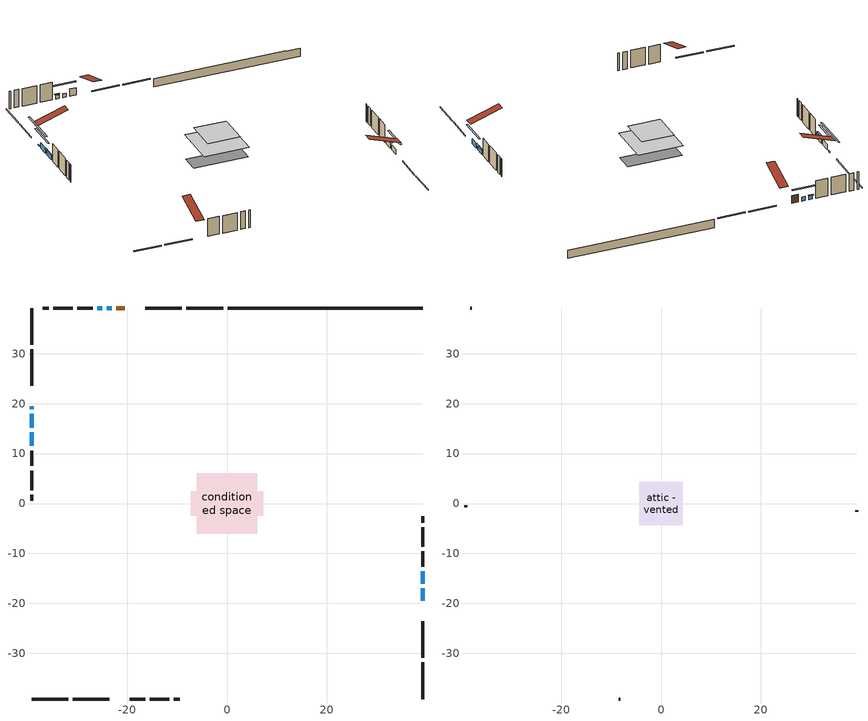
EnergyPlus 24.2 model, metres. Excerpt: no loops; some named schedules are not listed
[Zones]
conditioned space
 floor outside (Floor1 construction): -1.28,-1.28 -1.28,1.28 1.28,1.28 1.28,-1.28 z0.4
 floor adiabatic (AdiabaticFloorConstruction): -6.01,-6.01 -6.01,6.01 6.01,6.01 6.01,-6.01 z2.84
 floor foundation (Slab1 construction): -7.31,-2.45 -7.31,2.45 7.31,2.45 7.31,-2.45 z-1.89
 wall outside (RimJoist1 construction): -0.78,39.16 -8.16,39.16 / -39.16,-39.16 -31.79,-39.16 / -39.16,39.16 -39.16,31.79 / 39.16,-39.16 39.16,-31.79 z0.4:0.7
 wall outside (RimJoist2 construction): -9.08,39.16 -16.4,39.16 / -30.86,-39.16 -23.55,-39.16 / -39.16,30.86 -39.16,23.55 / 39.16,-30.86 39.16,-23.55 z0.4:0.7
 wall outside (AdiabaticWallConstruction 1): -20.47,39.16 -22.2,39.16 z0.4:2.43
 wall outside (AdiabaticWallConstruction): 39.16,-19.47 39.16,-16.96 z0.4:1.79; -39.16,19.48 -39.16,18.87 z0.4:0.73; -23.12,39.16 -24.1,39.16 z0.4:1.47; -39.16,17.94 -39.16,15.17 z0.4:1.93; 39.16,-16.03 39.16,-13.58 z0.4:1.75; -25.02,39.16 -25.97,39.16 z0.4:1.44; -39.16,14.24 -39.16,11.54 z0.4:1.88
 wall outside (Wall1 construction): -26.9,39.16 -30,39.16 / -19.47,-39.16 -16.37,-39.16 / -39.16,10.61 -39.16,7.51 / 39.16,-12.65 39.16,-9.55 z0.4:5.28
 wall outside (Wall2 construction): -30.93,39.16 -34.82,39.16 / -15.44,-39.16 -11.56,-39.16 / -39.16,6.58 -39.16,2.7 / 39.16,-8.62 39.16,-4.74 z0.4:5.28
 wall outside (Wall3 construction): -35.74,39.16 -36.95,39.16 / -10.63,-39.16 -9.42,-39.16 / -39.16,1.77 -39.16,0.56 / 39.16,-3.81 39.16,-2.6 z0.4:5.28
 wall foundation (FoundationWall1 construction): 0.15,39.16,-1.89 0.15,39.16,0.4 35.26,39.16,0.4 35.26,39.16,0.35 39.16,39.16,0.35 39.16,39.16,-1.89
 window (WindowConstruction): 39.16,-19.47 39.16,-16.96 z0.4:1.79
 window (WindowConstruction 6): -39.16,19.47 -39.16,18.87 z0.4:0.73
 window (WindowConstruction 1): -23.12,39.16 -24.1,39.16 z0.4:1.47
 window (WindowConstruction 2): -39.16,17.94 -39.16,15.17 z0.4:1.93
 window (WindowConstruction 3): 39.16,-16.03 39.16,-13.58 z0.4:1.75
 window (WindowConstruction 4): -25.03,39.16 -25.97,39.16 z0.4:1.44
 window (WindowConstruction 5): -39.16,14.24 -39.16,11.54 z0.4:1.88
 door (Door): -20.47,39.16 -22.2,39.16 z0.4:2.43
 ceiling adiabatic (AdiabaticFloorConstruction): 6.01,-6.01 6.01,6.01 -6.01,6.01 -6.01,-6.01 z2.84
attic - vented
 floor to conditioned space (Floor2 construction Reversed): -4.31,-4.31 -4.31,4.31 4.31,4.31 4.31,-4.31 z5.28
 wall outside (Wall4 construction): -37.88,39.16 -38.23,39.16 / -8.49,-39.16 -8.14,-39.16 / -39.16,-0.37 -39.16,-0.72 / 39.16,-1.67 39.16,-1.32 z0.4:5.28
 roof outside (Roof1 construction): -19.54,39.16,5.28 -19.54,30.76,8.08 -17.33,30.76,8.08 -17.33,39.16,5.28; -20.4,-39.16,5.28 -20.4,-30.76,8.08 -22.62,-30.76,8.08 -22.62,-39.16,5.28; -39.16,20.4,5.28 -30.76,20.4,8.08 -30.76,22.62,8.08 -39.16,22.62,5.28; 39.16,-20.4,5.28 30.76,-20.4,8.08 30.76,-22.62,8.08 39.16,-22.62,5.28
shading: 39.16,-14.32 39.16,-22.11 39.57,-22.11 39.57,-14.32 z4.43; -39.16,13.79 -39.16,24.55 -39.57,24.55 -39.57,13.79 z5.81; -26.74,39.16 -20.48,39.16 -20.48,39.57 -26.74,39.57 z4.11; -39.16,12.53 -39.16,20.58 -39.57,20.58 -39.57,12.53 z4.57; 39.16,-13.38 39.16,-16.23 39.57,-16.23 39.57,-13.38 z1.95; -26.17,39.16 -24.82,39.16 -24.82,39.57 -26.17,39.57 z1.64; -39.16,11.34 -39.16,14.44 -39.57,14.44 -39.57,11.34 z2.09
[Building]
Building 1: Terrain=Suburbs
[Site:Location]
Toronto Intl AP_ON: Latitude {deg}=43.68; Longitude {deg}=-79.63; Time Zone {hr}=-5; Elevation {m}=173; Keep Site Location Information=Yes
[Site:GroundTemperature:Shallow]
4.59119, 2.66285, 2.50842, 3.42352, 7.09712, 10.7536, 13.9236, 15.9317, 16.1023, 14.4691, 11.3799, 7.83558
[Site:WaterMainsTemperature]
Calculation Method=Schedule; Temperature Schedule=mains temperature schedule
[Material] Roughness=Rough; Thermal Absorptance=0.9
Name | Thickness {m} | Conductivity {W/m-K} | Density {kg/m3} | Specific Heat {J/kg-K} | Solar Absorptance | Visible Absorptance
asphalt or fiberglass shingles | 0.00635 | 0.162714 | 1121.4 | 1465.45 | 0.4 | 0.4
ceiling loosefill ins | 0.169333 | 0.0480833 | 16.02 | 1046.75 | 0.7 | 0.7
ceiling stud and cavity | 0.1397 | 0.160601 | 65.682 | 1177.47 | 0.7 | 0.7
concrete 4.0 in. | 0.1016 | 1.803125 | 2242.8 | 837.4 | 0.7 | 0.7
concrete 8.0 in. | 0.2032 | 1.803125 | 2242.8 | 837.4 | 0.7 | 0.7
door material | 0.04445 | 0.053851 | 512.64 | 1214.23 | 0.7 | 0.7
exterior vertical ins | 0.0454343 | 0.029427 | 32.04 | 1214.23 | 0.7 | 0.7
floor covering | 0.0127 | 0.0433444 | 54.468 | 1339.84 | 0.6 | 0.6
floor rigid ins | 0.103632 | 0.029427 | 32.04 | 1214.23 | 0.7 | 0.7
floor rigid ins 1; wall rigid ins | 0.512978 | 0.029427 | 32.04 | 1214.23 | 0.7 | 0.7
floor stud and cavity | 0.1397 | 0.136507 | 92.3553 | 1139.71 | 0.7 | 0.7
floor stud and cavity 1 | 0.1397 | 1.75129 | 37.0049 | 1207.88 | 0.7 | 0.7
furniture material conditioned space 1 | 0.1524 | 0.115458 | 640.8 | 1214.23 | 0.6 | 0.6
gypsum board | 0.0127 | 0.160291 | 801 | 837.4 | 0.6 | 0.6
gypsum board 1 | 0.0127 | 0.160291 | 801 | 837.4 | 0.7 | 0.7
osb sheathing 0.5 in. | 0.0127 | 0.115458 | 512.64 | 1214.23 | 0.7 | 0.7
osb sheathing 0.75 in. | 0.01905 | 0.115458 | 512.64 | 1214.23 | 0.7 | 0.7
osb sheathing 2.0 in. | 0.0508 | 0.115458 | 512.64 | 1214.23 | 0.7 | 0.7
rim joist rigid ins | 0.051816 | 0.029427 | 32.04 | 1214.23 | 0.7 | 0.7
rim joist stud and cavity | 0.0508 | 0.0451784 | 125.044 | 1163.47 | 0.6 | 0.6
rim joist stud and cavity 1 | 0.0508 | 0.268173 | 125.044 | 1163.47 | 0.6 | 0.6
wall stud and cavity | 0.1397 | 0.0926851 | 139.0536 | 1170.24 | 0.7 | 0.7
wall stud and cavity 1 | 0.1397 | 0.0924691 | 139.0536 | 1170.24 | 0.7 | 0.7
wall stud and cavity 2 | 0.1397 | 0.081123 | 139.0536 | 1170.24 | 0.7 | 0.7
wall stud and cavity 3 | 0.0889 | 6.9971 | 50.32683 | 1063.81 | 0.6 | 0.6
wall stud and cavity 4 | 0.0889 | 0.380278 | 52.3479 | 1209.89 | 0.7 | 0.7
wall stud and cavity 5 | 0.0889 | 0.391764 | 83.0341 | 1211.67 | 0.7 | 0.7
wood siding | 0.0254 | 0.102417 | 544.68 | 1172.36 | 0.4 | 0.4
wood siding 1 | 0.00254 | 0.102417 | 544.68 | 1172.36 | 0.4 | 0.4
wood siding 2; wood siding 3; wood siding 4 | 0.0254 | 0.102417 | 544.68 | 1172.36 | 0.7 | 0.7
[WindowMaterial:SimpleGlazingSystem]
Name | U-Factor {W/m2-K} | Solar Heat Gain Coefficient
WindowMaterial | 2.912814 | 0.67
WindowMaterial 1 | 2.938365 | 0.65
WindowMaterial 2 | 2.904297 | 0.68
WindowMaterial 3 | 2.915653 | 0.67
WindowMaterial 4 | 2.94177 | 0.65
WindowMaterial 5 | 2.907136 | 0.68
WindowMaterial 6 | 5.75692 | 0.53
[Construction]
AdiabaticFloorConstruction: floor stud and cavity 1, floor rigid ins 1, osb sheathing 0.75 in., floor covering
AdiabaticWallConstruction: wood siding 3, wall rigid ins, wall stud and cavity 4, gypsum board
AdiabaticWallConstruction 1: wood siding 4, wall rigid ins, wall stud and cavity 4, gypsum board
Door: door material
Floor1 construction: floor stud and cavity, floor rigid ins, osb sheathing 0.75 in., floor covering
Floor2 construction Reversed: gypsum board, ceiling stud and cavity, ceiling loosefill ins
FoundationWall1 construction: concrete 8.0 in., gypsum board 1
furniture construction conditioned space 1: furniture material conditioned space 1
PartitionWallConstruction: gypsum board, wall stud and cavity 5, gypsum board
RimJoist1 construction: wood siding 2, osb sheathing 2.0 in., rim joist stud and cavity
RimJoist2 construction: wood siding 2, rim joist rigid ins, osb sheathing 2.0 in., rim joist stud and cavity 1
Roof1 construction: asphalt or fiberglass shingles
Slab1 construction: concrete 4.0 in.
Wall1 construction: wood siding, osb sheathing 0.5 in., wall stud and cavity, gypsum board
Wall2 construction: wood siding, osb sheathing 0.5 in., wall stud and cavity 1, gypsum board
Wall3 construction: wood siding, osb sheathing 0.5 in., wall stud and cavity 2, gypsum board
Wall4 construction: wood siding 1, wall stud and cavity 3
WindowConstruction: WindowMaterial
WindowConstruction 1: WindowMaterial 1
WindowConstruction 2: WindowMaterial 2
WindowConstruction 3: WindowMaterial 3
WindowConstruction 4: WindowMaterial 4
WindowConstruction 5: WindowMaterial 5
WindowConstruction 6: WindowMaterial 6
[Zone] Multiplier=1; Part of Total Floor Area=Yes
Name | Volume {m3}
attic - vented | 33.8363
conditioned space | 560.7
[Space]
Name | Zone | Volume {m3}
attic - vented 1 | attic - vented | 33.8363
conditioned space 1 | conditioned space | 560.7
[ZoneInfiltration:EffectiveLeakageArea]
infil attic - vented 1: Zone or Space=attic - vented 1; Schedule=Always On Discrete; Effective Air Leakage Area {cm2}=3079.45; Stack Coefficient=0.000533888; Wind Coefficient=1.56115e-05
[ZoneMixing]
whole house fan mix: Zone or Space=attic - vented; Schedule=Always On Continuous; Design Flow Rate Calculation Method=Flow/Zone; Design Flow Rate {m3/s}=0; Source Zone or Space=conditioned space
[SurfaceProperty:ExposedFoundationPerimeter]
Slab1: Exposed Perimeter Calculation Method=TotalExposedPerimeter; Total Exposed Perimeter {m}=39.015
[InternalMass] Zone or ZoneList=conditioned space; Space or SpaceList=conditioned space 1
Name | Construction | Surface Area {m2}
furniture mass conditioned space 1 | furniture construction conditioned space 1 | 89.068
partition wall mass | PartitionWallConstruction | 222.67
[Lights]
interior lighting: Zone or ZoneList or Space or SpaceList=conditioned space 1; Schedule=interior lighting schedule; Design Level Calculation Method=LightingLevel; Lighting Level {W}=343.2; Return Air Fraction=0; Fraction Radiant=0.6; Fraction Visible=0.2; Fraction Replaceable=1
[People]
occupants: Zone or ZoneList or Space or SpaceList=conditioned space 1; Number of People Schedule=occupants schedule; Number of People Calculation Method=People; Number of People=3; Fraction Radiant=0.314171; Sensible Heat Fraction=0.56303; Activity Level Schedule=occupants activity schedule; Carbon Dioxide Generation Rate {m3/s-W}=0; Enable ASHRAE 55 Comfort Warnings=No; Mean Radiant Temperature Calculation Type=EnclosureAveraged
[ElectricEquipment] Zone or ZoneList or Space or SpaceList=conditioned space 1; Design Level Calculation Method=EquipmentLevel
Name | Schedule | Design Level {W} | Fraction Latent | Fraction Radiant | Fraction Lost
clothes dryer | clothes dryer schedule | 140.772 | 0.015 | 0.081 | 0.85
clothes washer | clothes washer schedule | 32.1985 | 0.03 | 0.162 | 0.7
cooking range | cooking range schedule | 215.147 | 0.08 | 0.432 | 0.2
dishwasher | dishwasher schedule | 66.8632 | 0.3 | 0.18 | 0.4
fridge | fridge schedule | 72.9452 | 0 | 0.6 | 0
mech vent house fan | mech vent house fan schedule | 0 | 0 | 0 | 1
mech vent house fan cfis | mech vent house fan cfis schedule | 0 | 0 | 0 | 0
misc plug loads | misc plug loads schedule | 494.7 | 0.045 | 0.513 | 0.1
whole house fan | Always On Discrete | 0 | 0 | 0 | 1
[OtherEquipment] Zone or ZoneList or Space or SpaceList=conditioned space 1; Design Level Calculation Method=EquipmentLevel
Name | Fuel Type | Schedule | Design Level {W} | Fraction Latent | Fraction Radiant | Fraction Lost
clothes dryer 1 | Electricity | clothes dryer schedule | 0 | 0.015 | 0.081 | 0.85
cooking range 1 | Electricity | cooking range schedule | 0 | 0.08 | 0.432 | 0.2
general water use latent | None | general water use schedule | 62.594 | 1 | 0 | 0
general water use sensible | None | general water use schedule | -61.6891 | 0 | 0.6 | 0
mech vent house fan latent load | None | Always On Discrete | 0 | 1 | 0 | 0
mech vent house fan sensible load | None | Always On Discrete | 0 | 0 | 0 | 0
water heater energy adjustment1 | NaturalGas | Always On Discrete | 0.01 | 0 | 0 | 1
[ZoneInfiltration:DesignFlowRate] Zone or ZoneList or Space or SpaceList=conditioned space 1; Schedule=Always On Discrete; Design Flow Rate Calculation Method=Flow/Zone; Design Flow Rate {m3/s}=0
infil flow; natural vent flow; whole house fan flow
[AvailabilityManager:Scheduled]
central ac and furnace airloop Availability Manager: Schedule=Always On Discrete
[Foundation:Kiva]
Foundation Kiva 1: Initial Indoor Air Temperature {C}=18; Wall Height Above Grade {m}=0.399989; Wall Depth Below Slab {m}=0.2032; Custom Block Material Name 1=exterior vertical ins; Custom Block Depth 1 {m}=2.28999; Custom Block X Position 1 {m}=0.2159; Custom Block Z Position 1 {m}=0
[Foundation:Kiva:Settings]
Soil Conductivity {W/m-K}=0.849921; Soil Density {kg/m3}=1842.3; Soil Specific Heat {J/kg-K}=418.7; Ground Solar Absorptivity=0.9; Ground Thermal Absorptivity=0.9; Ground Surface Roughness {m}=0.03; Far-Field Width {m}=40; Deep-Ground Boundary Condition=ZeroFlux; Deep-Ground Depth {m}=40; Minimum Cell Dimension {m}=0.2; Maximum Cell Growth Coefficient=3; Simulation Timestep=Timestep
[Exterior:Lights]
exterior lighting: Schedule=exterior lighting schedule; Design Level {W}=75.6
[EnergyManagementSystem:GlobalVariable]
central_ac_and_furnace_airloop_Fan_RTF
infil_program_Qfan
infil_program_Qinf
natural_vent_program_Qnv
natural_vent_program_Qwhf
[EnergyManagementSystem:Sensor]
Name | Output:Variable or Output:Meter Index Key | Output:Variable or Output:Meter
airflow_gain | infil flow | Infiltration Sensible Heat Gain Energy
airflow_gain_1 | natural vent flow | Infiltration Sensible Heat Gain Energy
airflow_gain_2 | whole house fan flow | Infiltration Sensible Heat Gain Energy
airflow_loss | infil flow | Infiltration Sensible Heat Loss Energy
airflow_loss_1 | natural vent flow | Infiltration Sensible Heat Loss Energy
airflow_loss_2 | whole house fan flow | Infiltration Sensible Heat Loss Energy
clg_load_cond |  | Cooling:EnergyTransfer:Zone:CONDITIONED SPACE
clg_sp_s; clg_sp_s_1 | cooling setpoint | Schedule Value
clothes_dryer_exhaust_0_sch_s | clothes dryer exhaust 0 schedule | Schedule Value
cool_season | cooling season schedule | Schedule Value
htg_load_cond |  | Heating:EnergyTransfer:Zone:CONDITIONED SPACE
htg_sp_s; htg_sp_s_1 | heating setpoint | Schedule Value
ig_ee_conv | clothes dryer | Electric Equipment Convective Heating Energy
ig_ee_conv_2 | cooking range | Electric Equipment Convective Heating Energy
ig_ee_conv_4 | fridge | Electric Equipment Convective Heating Energy
ig_ee_conv_5 | misc plug loads | Electric Equipment Convective Heating Energy
ig_ee_conv_6 | whole house fan | Electric Equipment Convective Heating Energy
ig_ee_rad | clothes dryer | Electric Equipment Radiant Heating Energy
ig_ee_rad_2 | cooking range | Electric Equipment Radiant Heating Energy
ig_ee_rad_4 | fridge | Electric Equipment Radiant Heating Energy
ig_ee_rad_5 | misc plug loads | Electric Equipment Radiant Heating Energy
ig_ee_rad_6 | whole house fan | Electric Equipment Radiant Heating Energy
ig_lgt_conv | interior lighting | Lights Convective Heating Energy
ig_lgt_rad | interior lighting | Lights Radiant Heating Energy
ig_lgt_vis | interior lighting | Lights Visible Radiation Heating Energy
ig_oe_conv | clothes dryer 1 | Other Equipment Convective Heating Energy
ig_oe_conv_1 | cooking range 1 | Other Equipment Convective Heating Energy
ig_oe_conv_2 | general water use latent | Other Equipment Convective Heating Energy
ig_oe_conv_3 | general water use sensible | Other Equipment Convective Heating Energy
ig_oe_conv_4 | water heater energy adjustment1 | Other Equipment Convective Heating Energy
ig_oe_rad | clothes dryer 1 | Other Equipment Radiant Heating Energy
ig_oe_rad_1 | cooking range 1 | Other Equipment Radiant Heating Energy
ig_oe_rad_2 | general water use latent | Other Equipment Radiant Heating Energy
ig_oe_rad_3 | general water use sensible | Other Equipment Radiant Heating Energy
ig_oe_rad_4 | water heater energy adjustment1 | Other Equipment Radiant Heating Energy
ig_ppl_conv | occupants | People Convective Heating Energy
ig_ppl_rad | occupants | People Radiant Heating Energy
im_conv | furniture mass conditioned space 1 | Surface Inside Face Convection Heat Gain Energy
im_conv_1 | partition wall mass | Surface Inside Face Convection Heat Gain Energy
im_ig | furniture mass conditioned space 1 | Surface Inside Face Internal Gains Radiation Heat Gain Energy
im_ig_1 | partition wall mass | Surface Inside Face Internal Gains Radiation Heat Gain Energy
im_lgt | furniture mass conditioned space 1 | Surface Inside Face Lights Radiation Heat Gain Energy
im_lgt_1 | partition wall mass | Surface Inside Face Lights Radiation Heat Gain Energy
im_sol | furniture mass conditioned space 1 | Surface Inside Face Solar Radiation Heat Gain Energy
im_sol_1 | partition wall mass | Surface Inside Face Solar Radiation Heat Gain Energy
im_surf | furniture mass conditioned space 1 | Surface Inside Face Net Surface Thermal Radiation Heat Gain Energy
im_surf_1 | partition wall mass | Surface Inside Face Net Surface Thermal Radiation Heat Gain Energy
mv_conv | mech vent house fan | Electric Equipment Convective Heating Energy
mv_conv_1 | mech vent house fan cfis | Electric Equipment Convective Heating Energy
mv_conv_2 | mech vent house fan latent load | Other Equipment Convective Heating Energy
mv_conv_3 | mech vent house fan sensible load | Other Equipment Convective Heating Energy
mv_rad | mech vent house fan | Electric Equipment Radiant Heating Energy
mv_rad_1 | mech vent house fan cfis | Electric Equipment Radiant Heating Energy
mv_rad_2 | mech vent house fan latent load | Other Equipment Radiant Heating Energy
mv_rad_3 | mech vent house fan sensible load | Other Equipment Radiant Heating Energy
natural_vent_s | natural vent schedule | Schedule Value
out_pb_s |  | Site Outdoor Air Barometric Pressure
out_wt_s |  | Site Outdoor Air Humidity Ratio
site_vw_s |  | Site Wind Speed
ss_back_out | Window1 | Surface Window Shortwave from Zone Back Out Window Heat Transfer Rate
ss_back_out_1 | Window11 | Surface Window Shortwave from Zone Back Out Window Heat Transfer Rate
ss_back_out_2 | Window3 | Surface Window Shortwave from Zone Back Out Window Heat Transfer Rate
ss_back_out_3 | Window4 | Surface Window Shortwave from Zone Back Out Window Heat Transfer Rate
ss_back_out_4 | Window6 | Surface Window Shortwave from Zone Back Out Window Heat Transfer Rate
ss_back_out_5 | Window8 | Surface Window Shortwave from Zone Back Out Window Heat Transfer Rate
ss_back_out_6 | Window9 | Surface Window Shortwave from Zone Back Out Window Heat Transfer Rate
ss_conv | Door1 | Surface Inside Face Convection Heat Gain Energy
ss_conv_1 | Window1 | Surface Inside Face Convection Heat Gain Energy
ss_conv_2 | Window11 | Surface Inside Face Convection Heat Gain Energy
ss_conv_3 | Window3 | Surface Inside Face Convection Heat Gain Energy
ss_conv_4 | Window4 | Surface Inside Face Convection Heat Gain Energy
ss_conv_5 | Window6 | Surface Inside Face Convection Heat Gain Energy
ss_conv_6 | Window8 | Surface Inside Face Convection Heat Gain Energy
ss_conv_7 | Window9 | Surface Inside Face Convection Heat Gain Energy
ss_ig | Door1 | Surface Inside Face Internal Gains Radiation Heat Gain Energy
ss_ig_1 | Window1 | Surface Inside Face Internal Gains Radiation Heat Gain Energy
ss_ig_2 | Window11 | Surface Inside Face Internal Gains Radiation Heat Gain Energy
ss_ig_3 | Window3 | Surface Inside Face Internal Gains Radiation Heat Gain Energy
ss_ig_4 | Window4 | Surface Inside Face Internal Gains Radiation Heat Gain Energy
ss_ig_5 | Window6 | Surface Inside Face Internal Gains Radiation Heat Gain Energy
ss_ig_6 | Window8 | Surface Inside Face Internal Gains Radiation Heat Gain Energy
ss_ig_7 | Window9 | Surface Inside Face Internal Gains Radiation Heat Gain Energy
ss_lgt | Door1 | Surface Inside Face Lights Radiation Heat Gain Energy
ss_sol | Door1 | Surface Inside Face Solar Radiation Heat Gain Energy
ss_surf | Door1 | Surface Inside Face Net Surface Thermal Radiation Heat Gain Energy
ss_surf_1 | Window1 | Surface Inside Face Net Surface Thermal Radiation Heat Gain Energy
ss_surf_2 | Window11 | Surface Inside Face Net Surface Thermal Radiation Heat Gain Energy
ss_surf_3 | Window3 | Surface Inside Face Net Surface Thermal Radiation Heat Gain Energy
ss_surf_4 | Window4 | Surface Inside Face Net Surface Thermal Radiation Heat Gain Energy
ss_surf_5 | Window6 | Surface Inside Face Net Surface Thermal Radiation Heat Gain Energy
ss_surf_6 | Window8 | Surface Inside Face Net Surface Thermal Radiation Heat Gain Energy
ss_surf_7 | Window9 | Surface Inside Face Net Surface Thermal Radiation Heat Gain Energy
ss_trans_in | Window1 | Surface Window Transmitted Solar Radiation Rate
ss_trans_in_1 | Window11 | Surface Window Transmitted Solar Radiation Rate
ss_trans_in_2 | Window3 | Surface Window Transmitted Solar Radiation Rate
ss_trans_in_3 | Window4 | Surface Window Transmitted Solar Radiation Rate
ss_trans_in_4 | Window6 | Surface Window Transmitted Solar Radiation Rate
ss_trans_in_5 | Window8 | Surface Window Transmitted Solar Radiation Rate
ss_trans_in_6 | Window9 | Surface Window Transmitted Solar Radiation Rate
ss_trans_out | Window1 | Surface Inside Face Initial Transmitted Diffuse Transmitted Out Window Solar Radiation Rate
ss_trans_out_1 | Window11 | Surface Inside Face Initial Transmitted Diffuse Transmitted Out Window Solar Radiation Rate
ss_trans_out_2 | Window3 | Surface Inside Face Initial Transmitted Diffuse Transmitted Out Window Solar Radiation Rate
ss_trans_out_3 | Window4 | Surface Inside Face Initial Transmitted Diffuse Transmitted Out Window Solar Radiation Rate
ss_trans_out_4 | Window6 | Surface Inside Face Initial Transmitted Diffuse Transmitted Out Window Solar Radiation Rate
ss_trans_out_5 | Window8 | Surface Inside Face Initial Transmitted Diffuse Transmitted Out Window Solar Radiation Rate
ss_trans_out_6 | Window9 | Surface Inside Face Initial Transmitted Diffuse Transmitted Out Window Solar Radiation Rate
s_conv | Floor1 | Surface Inside Face Convection Heat Gain Energy
s_conv_1 | Floor2 | Surface Inside Face Convection Heat Gain Energy
s_conv_10 | RimJoist2:180 | Surface Inside Face Convection Heat Gain Energy
s_conv_11 | RimJoist2:270 | Surface Inside Face Convection Heat Gain Energy
s_conv_12 | RimJoist2:90 | Surface Inside Face Convection Heat Gain Energy
s_conv_13 | Slab1 | Surface Inside Face Convection Heat Gain Energy
s_conv_14 | Wall1:0 | Surface Inside Face Convection Heat Gain Energy
s_conv_15 | Wall1:180 | Surface Inside Face Convection Heat Gain Energy
s_conv_16 | Wall1:270 | Surface Inside Face Convection Heat Gain Energy
s_conv_17 | Wall1:90 | Surface Inside Face Convection Heat Gain Energy
s_conv_18 | Wall2:0 | Surface Inside Face Convection Heat Gain Energy
s_conv_19 | Wall2:180 | Surface Inside Face Convection Heat Gain Energy
s_conv_2 | FoundationWall1 | Surface Inside Face Convection Heat Gain Energy
s_conv_20 | Wall2:270 | Surface Inside Face Convection Heat Gain Energy
s_conv_21 | Wall2:90 | Surface Inside Face Convection Heat Gain Energy
s_conv_22 | Wall3:0 | Surface Inside Face Convection Heat Gain Energy
s_conv_23 | Wall3:180 | Surface Inside Face Convection Heat Gain Energy
s_conv_24 | Wall3:270 | Surface Inside Face Convection Heat Gain Energy
s_conv_25 | Wall3:90 | Surface Inside Face Convection Heat Gain Energy
s_conv_3 | inferred conditioned ceiling | Surface Inside Face Convection Heat Gain Energy
s_conv_4 | inferred conditioned floor | Surface Inside Face Convection Heat Gain Energy
s_conv_5 | RimJoist1:0 | Surface Inside Face Convection Heat Gain Energy
s_conv_6 | RimJoist1:180 | Surface Inside Face Convection Heat Gain Energy
s_conv_7 | RimJoist1:270 | Surface Inside Face Convection Heat Gain Energy
s_conv_8 | RimJoist1:90 | Surface Inside Face Convection Heat Gain Energy
s_conv_9 | RimJoist2:0 | Surface Inside Face Convection Heat Gain Energy
s_ig | Floor1 | Surface Inside Face Internal Gains Radiation Heat Gain Energy
s_ig_1 | Floor2 | Surface Inside Face Internal Gains Radiation Heat Gain Energy
s_ig_10 | RimJoist2:180 | Surface Inside Face Internal Gains Radiation Heat Gain Energy
s_ig_11 | RimJoist2:270 | Surface Inside Face Internal Gains Radiation Heat Gain Energy
s_ig_12 | RimJoist2:90 | Surface Inside Face Internal Gains Radiation Heat Gain Energy
s_ig_13 | Slab1 | Surface Inside Face Internal Gains Radiation Heat Gain Energy
s_ig_14 | Wall1:0 | Surface Inside Face Internal Gains Radiation Heat Gain Energy
s_ig_15 | Wall1:180 | Surface Inside Face Internal Gains Radiation Heat Gain Energy
s_ig_16 | Wall1:270 | Surface Inside Face Internal Gains Radiation Heat Gain Energy
s_ig_17 | Wall1:90 | Surface Inside Face Internal Gains Radiation Heat Gain Energy
s_ig_18 | Wall2:0 | Surface Inside Face Internal Gains Radiation Heat Gain Energy
s_ig_19 | Wall2:180 | Surface Inside Face Internal Gains Radiation Heat Gain Energy
s_ig_2 | FoundationWall1 | Surface Inside Face Internal Gains Radiation Heat Gain Energy
s_ig_20 | Wall2:270 | Surface Inside Face Internal Gains Radiation Heat Gain Energy
s_ig_21 | Wall2:90 | Surface Inside Face Internal Gains Radiation Heat Gain Energy
s_ig_22 | Wall3:0 | Surface Inside Face Internal Gains Radiation Heat Gain Energy
s_ig_23 | Wall3:180 | Surface Inside Face Internal Gains Radiation Heat Gain Energy
s_ig_24 | Wall3:270 | Surface Inside Face Internal Gains Radiation Heat Gain Energy
